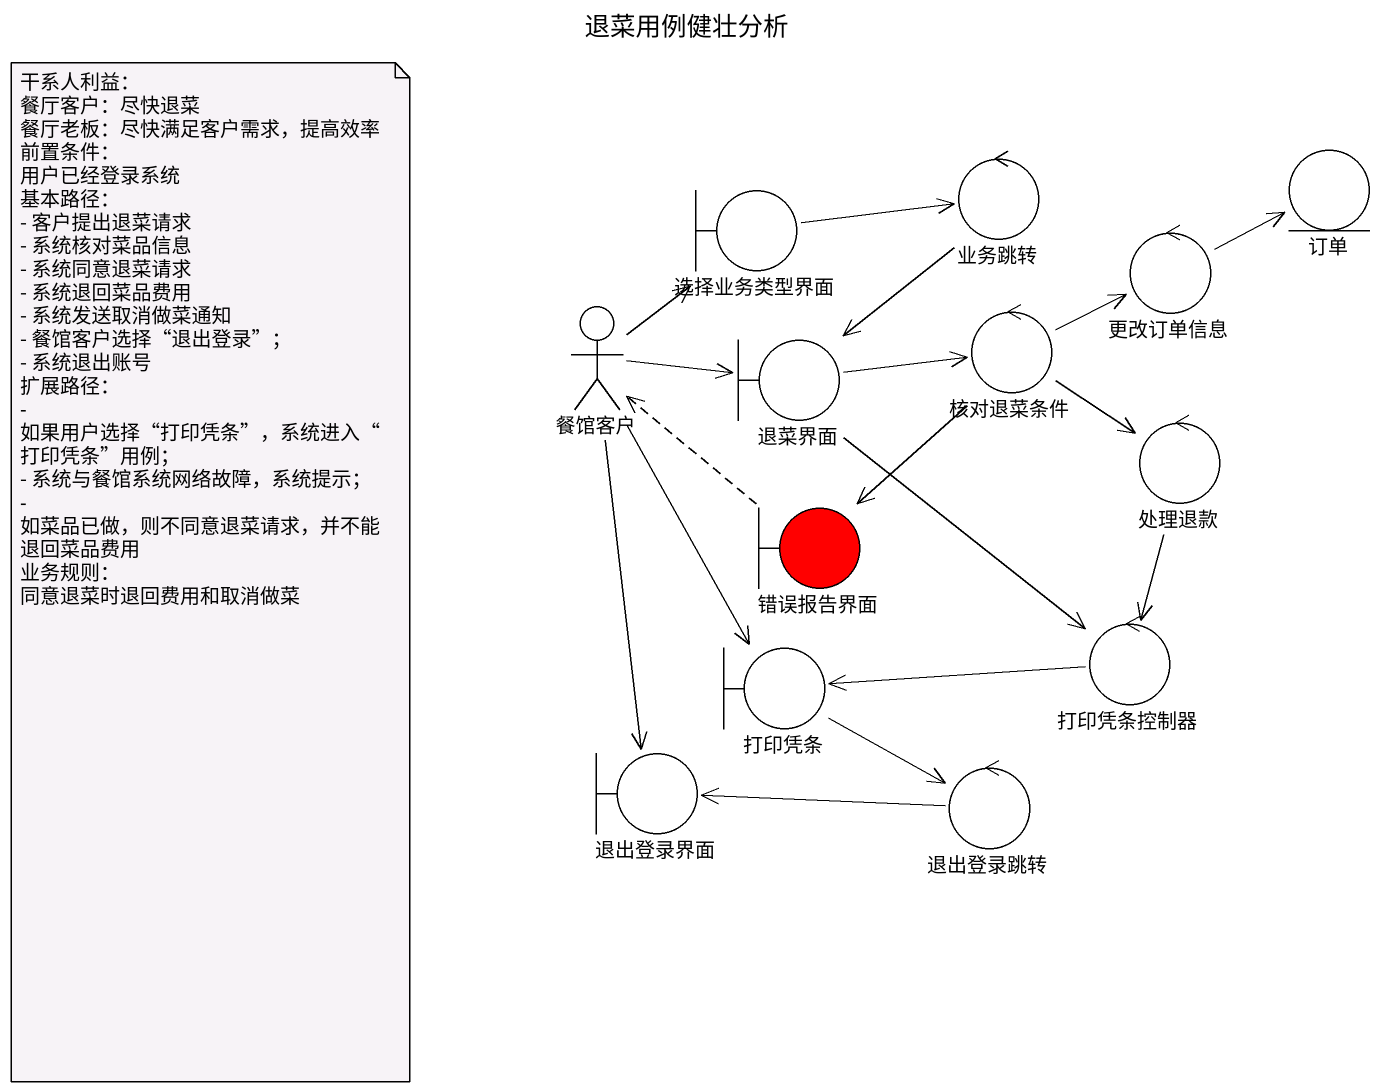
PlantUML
@startuml
title 退菜用例健壮分析
control 业务跳转
entity 订单
boundary 选择业务类型界面
control 更改订单信息
actor 餐馆客户
boundary 退菜界面
control 核对退菜条件
control 处理退款
boundary 错误报告界面 #FF0000
boundary 打印凭条
control 打印凭条控制器
boundary 退出登录界面
control 退出登录跳转
业务跳转 --> 退菜界面
选择业务类型界面 -right-> 业务跳转
更改订单信息 -right-> 订单
餐馆客户 -up-> 选择业务类型界面
餐馆客户 -right-> 退菜界面
餐馆客户 --> 打印凭条
餐馆客户 --> 退出登录界面
退菜界面 -right-> 核对退菜条件
退菜界面 --> 打印凭条控制器
核对退菜条件 -right-> 更改订单信息
核对退菜条件 --> 处理退款
核对退菜条件 --> 错误报告界面
处理退款 --> 打印凭条控制器
错误报告界面 .up.> 餐馆客户
打印凭条 -right-> 退出登录跳转
打印凭条控制器 -left-> 打印凭条
退出登录跳转 -left-> 退出登录界面
note as N1
  干系人利益：
  餐厅客户：尽快退菜
  餐厅老板：尽快满足客户需求，提高效率
  前置条件：
  用户已经登录系统
  基本路径：
  - 客户提出退菜请求
  - 系统核对菜品信息
  - 系统同意退菜请求
  - 系统退回菜品费用
  - 系统发送取消做菜通知
  - 餐馆客户选择“退出登录”；
  - 系统退出账号
  扩展路径：
  - 如果用户选择“打印凭条”，系统进入“打印凭条”用例；
  - 系统与餐馆系统网络故障，系统提示；
  - 如菜品已做，则不同意退菜请求，并不能退回菜品费用
  业务规则：
  同意退菜时退回费用和取消做菜
end note
@enduml
